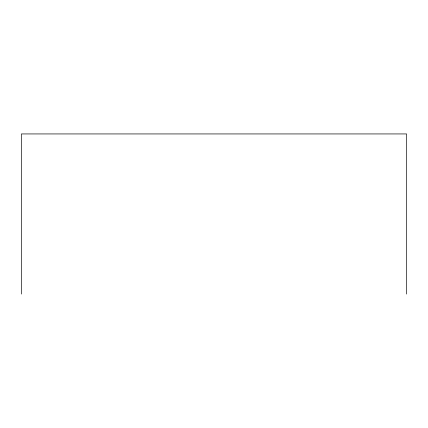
<?xml version="1.0" encoding="UTF-8"?>
<svg xmlns="http://www.w3.org/2000/svg" width="428" height="428" viewBox="0 0 428 428"><rect width="100%" height="100%" fill="white"/><g stroke="black" fill="none" stroke-linecap="round" stroke-linejoin="round"><path stroke-width="0.64" d="M406.6 294.063L406.6 133.937L21.4 133.937L21.4 294.063"/></g></svg>
